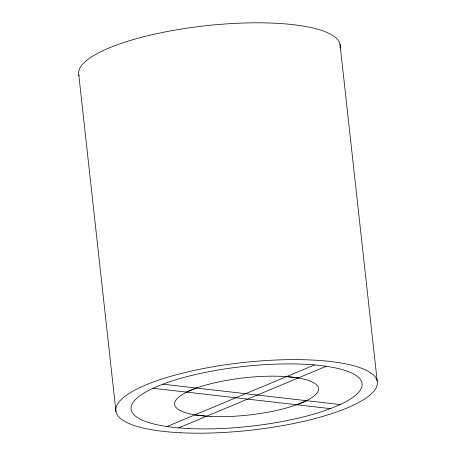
<?xml version="1.0" encoding="UTF-8"?>
<svg xmlns="http://www.w3.org/2000/svg" width="456" height="456" viewBox="0 0 456 456"><rect width="100%" height="100%" fill="white"/><g stroke="black" fill="none" stroke-linecap="round" stroke-linejoin="round"><path stroke-width="0.68" d="M186.601 392.114L196.359 388.039M166.976 426.525L314.475 364.942M178.712 427.87L326.205 366.293M296.822 404.774L306.586 400.699M286.585 376.588L298.315 377.933M162.843 384.186L340.102 404.552M153.079 388.261L330.343 408.627M194.872 414.88L206.602 416.225M340.011 44.198L377.192 381.011M78.808 74.989L115.989 411.802M79.105 76.032A131.556 34.052 -6.3 0 1 207.07 25.599A131.556 34.052 -6.3 0 1 340.039 47.954M180.542 432.761A131.556 34.052 -6.3 0 0 377.403 383.137A131.556 34.052 -6.3 0 0 181.83 373.322A131.556 34.052 -6.3 0 0 180.542 432.761M189.622 428.589A116.212 30.079 -6.3 0 0 362.149 384.271A116.212 30.079 -6.3 0 0 188.009 376.365A116.212 30.079 -6.3 0 0 189.622 428.589M210.438 416.413A72.356 18.724 -6.3 0 0 318.539 389.053A72.356 18.724 -6.3 0 0 210.797 383.752A72.356 18.724 -6.3 0 0 210.438 416.413"/></g></svg>
